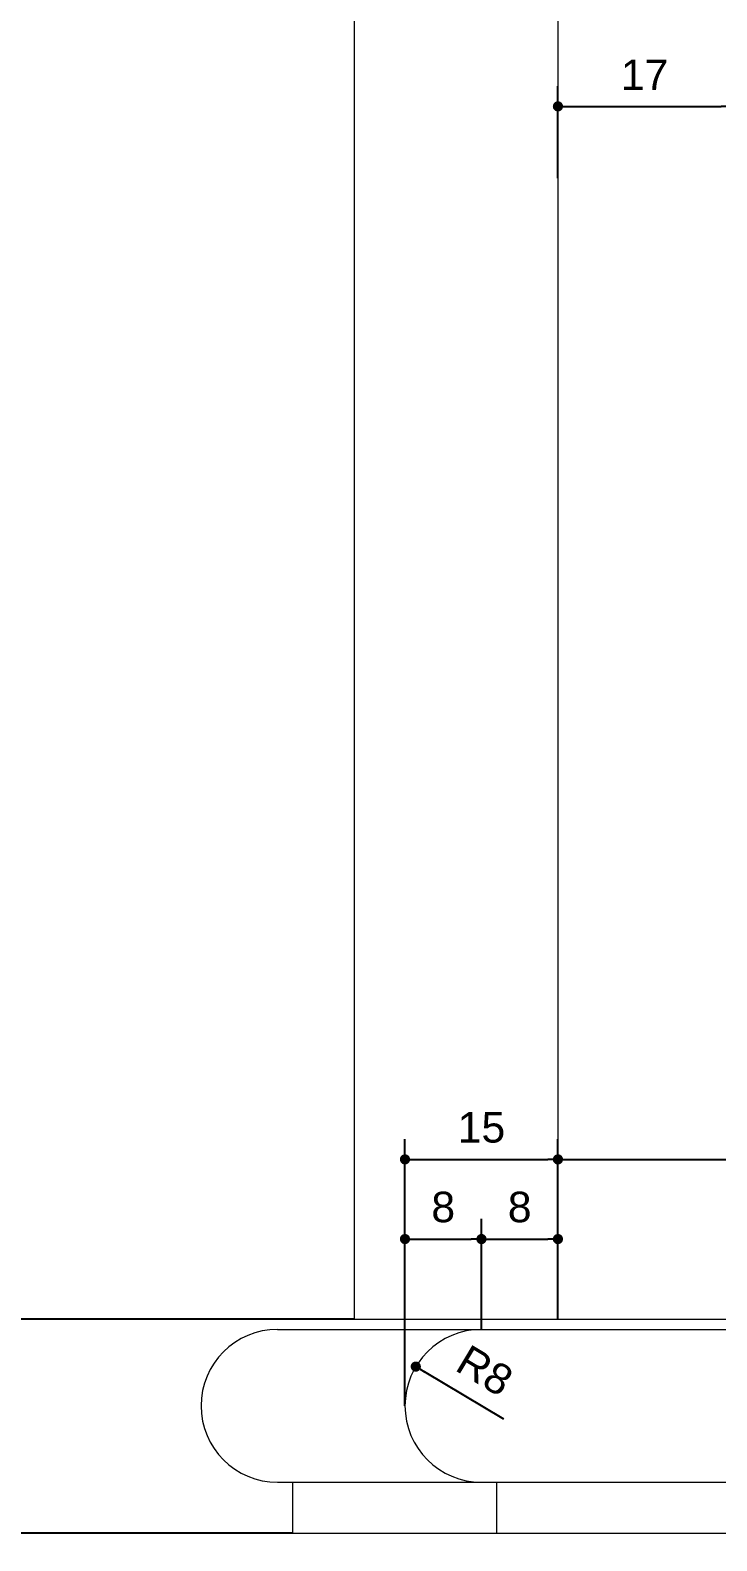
# Model space of a CAD drawing. Header units: inches. Extents: x 274057 to 444617, y 490067 to 635630.
# Drawn here: x 332291.1 to 332358.4, y 517328.5 to 517476.8 of the extents above; entities that cross this region are included whole.
import ezdxf

# ---------------------------------------------------------------- set-up
doc = ezdxf.new("R2010")
doc.units = ezdxf.units.IN
doc.header["$MEASUREMENT"] = 0
for name, color, linetype in [('CQ Grg Gypsum', 41, 'Continuous'), ('CQ PANEL DIMENSION', 1, 'Continuous'), ('CQ SPOT DETAIL DIMENSION', 9, 'Continuous'), ('CQ_callout', 34, 'Continuous')]:
    doc.layers.add(name, color=color, linetype=linetype)
doc.layers.add('CQ Marble', color=6, linetype='Continuous', lineweight=0)
doc.styles.get("Standard").update_dxf_attribs({"font": 'arial.ttf'})
doc.dimstyles.new('CQ 2', dxfattribs={"dimscale": 0.02, "dimtxt": 150, "dimasz": 50, "dimexe": 100, "dimexo": 0, "dimgap": 80, "dimtad": 1, "dimdec": 0, "dimzin": 0, "dimdsep": 46, "dimtxsty": 'Standard', "dimblk": 'DOT', "dimcen": 100, "dimclrd": 1, "dimclre": 1, "dimclrt": 3, "dimadec": 0, "dimazin": 0, "dimtfac": 1, "dimtdec": 0, "dimtofl": 0, "dimtmove": 0, "dimatfit": 3, "dimfxl": 1, "dimtolj": 1, "dimtzin": 0, "dimlwd": -1, "dimarcsym": 0})
doc.dimstyles.get("Standard").update_dxf_attribs({"dimtxt": 0.18, "dimasz": 0.18, "dimexe": 0.18, "dimexo": 0.0625, "dimgap": 0.09, "dimtad": 0, "dimtih": 1, "dimtoh": 1, "dimdec": 4, "dimzin": 0, "dimdsep": 46, "dimtxsty": 'Standard', "dimcen": 0.09, "dimadec": 0, "dimazin": 0, "dimtfac": 1, "dimtdec": 4, "dimtofl": 0, "dimtmove": 0, "dimatfit": 3, "dimfxl": 1, "dimtolj": 1, "dimtzin": 0, "dimarcsym": 0})

# ---------------------------------------------------------------- blocks, each defined once
blk = doc.blocks.new('_Dot')
at = {"color": 0, "linetype": 'ByBlock', "lineweight": -2}
blk.add_line((-0.5, 0), (-1, 0), dxfattribs=at)
at = {"color": 0, "linetype": 'ByBlock', "const_width": 0.5}
blk.add_lwpolyline([(-0.25, 0, 1), (0.25, 0, 1)], format="xyb", close=True, dxfattribs=at)
blk = doc.blocks.new('*D392')
at = {"layer": 'CQ PANEL DIMENSION', "color": 1, "lineweight": -2, "transparency": 16777216}
for p, q in [((332322.81, 517480.28), (332282.62, 517480.28)), ((332322.81, 517350.28), (332282.62, 517350.28))]:
    blk.add_line(p, q, dxfattribs=at)
at = {"layer": 'CQ PANEL DIMENSION', "color": 1, "transparency": 16777216}
blk.add_line((332284.62, 517479.28), (332284.62, 517351.28), dxfattribs=at)
at = {"layer": 'Defpoints', "color": 0, "transparency": 16777216}
for p in [(332322.81, 517480.28), (332284.62, 517350.28), (332322.81, 517350.28, -0.03)]:
    blk.add_point(p, dxfattribs=at)
at = {"layer": 'CQ PANEL DIMENSION', "color": 1, "transparency": 16777216}
for p, rotation in [((332284.62, 517480.28), 90), ((332284.62, 517350.28), 270)]:
    blk.add_blockref('_Dot', p, dxfattribs=dict(at, rotation=rotation))
at = {"layer": 'CQ PANEL DIMENSION', "color": 3, "transparency": 16777216, "insert": (332281.49, 517415.28), "char_height": 3, "attachment_point": 5, "rotation": 90}
blk.add_mtext('\\A1;130', dxfattribs=at)
blk = doc.blocks.new('*D393')
at = {"layer": 'CQ PANEL DIMENSION', "color": 1, "lineweight": -2, "transparency": 16777216}
for p, q in [((332322.81, 517350.28), (332282.62, 517350.28)), ((332316.81, 517329.28), (332282.62, 517329.28))]:
    blk.add_line(p, q, dxfattribs=at)
at = {"layer": 'CQ PANEL DIMENSION', "color": 1, "transparency": 16777216}
blk.add_line((332284.62, 517349.28), (332284.62, 517330.28), dxfattribs=at)
at = {"layer": 'Defpoints', "color": 0, "transparency": 16777216}
for p in [(332322.81, 517350.28, -0.03), (332284.62, 517329.28), (332316.81, 517329.28, -0.03)]:
    blk.add_point(p, dxfattribs=at)
at = {"layer": 'CQ PANEL DIMENSION', "color": 1, "transparency": 16777216}
for p, rotation in [((332284.62, 517350.28), 90), ((332284.62, 517329.28), 270)]:
    blk.add_blockref('_Dot', p, dxfattribs=dict(at, rotation=rotation))
at = {"layer": 'CQ PANEL DIMENSION', "color": 3, "transparency": 16777216, "insert": (332281.52, 517339.78), "char_height": 3, "attachment_point": 5, "rotation": 90}
blk.add_mtext('\\A1;21', dxfattribs=at)
blk = doc.blocks.new('*D394')
at = {"layer": 'CQ PANEL DIMENSION', "color": 1, "lineweight": -2, "transparency": 16777216}
for p, q in [((332316.81, 517329.28), (332282.62, 517329.28)), ((332350.79, 516579.28), (332282.62, 516579.28))]:
    blk.add_line(p, q, dxfattribs=at)
at = {"layer": 'CQ PANEL DIMENSION', "color": 1, "transparency": 16777216}
blk.add_line((332284.62, 517328.28), (332284.62, 516580.28), dxfattribs=at)
at = {"layer": 'Defpoints', "color": 0, "transparency": 16777216}
for p in [(332316.81, 517329.28, -0.03), (332284.62, 516579.28), (332350.79, 516579.28, -0.03)]:
    blk.add_point(p, dxfattribs=at)
at = {"layer": 'CQ PANEL DIMENSION', "color": 1, "transparency": 16777216}
for p, rotation in [((332284.62, 517329.28), 90), ((332284.62, 516579.28), 270)]:
    blk.add_blockref('_Dot', p, dxfattribs=dict(at, rotation=rotation))
at = {"layer": 'CQ PANEL DIMENSION', "color": 3, "transparency": 16777216, "insert": (332281.49, 516954.28), "char_height": 3, "attachment_point": 5, "rotation": 90}
blk.add_mtext('\\A1;750', dxfattribs=at)
blk = doc.blocks.new('*D451')
at = {"layer": 'CQ SPOT DETAIL DIMENSION', "color": 1, "lineweight": -2, "transparency": 16777216}
for p, q in [((332342.81, 517462.28), (332342.81, 517471.33)), ((332359.81, 517462.28), (332359.81, 517471.33))]:
    blk.add_line(p, q, dxfattribs=at)
at = {"layer": 'CQ SPOT DETAIL DIMENSION', "color": 1, "transparency": 16777216}
blk.add_line((332343.81, 517469.33), (332358.81, 517469.33), dxfattribs=at)
at = {"layer": 'Defpoints', "color": 0, "transparency": 16777216}
for p in [(332359.81, 517469.33), (332342.81, 517462.28, -0.03), (332359.81, 517462.28, -0.03)]:
    blk.add_point(p, dxfattribs=at)
at = {"layer": 'CQ SPOT DETAIL DIMENSION', "color": 1, "transparency": 16777216, "rotation": 180}
blk.add_blockref('_Dot', (332342.81, 517469.33), dxfattribs=at)
at = {"layer": 'CQ SPOT DETAIL DIMENSION', "color": 1, "transparency": 16777216}
blk.add_blockref('_Dot', (332359.81, 517469.33), dxfattribs=at)
at = {"layer": 'CQ SPOT DETAIL DIMENSION', "color": 3, "transparency": 16777216, "insert": (332351.31, 517472.43), "char_height": 3, "attachment_point": 5}
blk.add_mtext('\\A1;17', dxfattribs=at)
blk = doc.blocks.new('*D454')
at = {"layer": 'CQ SPOT DETAIL DIMENSION', "color": 1, "lineweight": -2, "transparency": 16777216}
for p, q in [((332357.18, 517480.28), (332379.54, 517480.28)), ((332359.81, 517462.28), (332379.54, 517462.28))]:
    blk.add_line(p, q, dxfattribs=at)
at = {"layer": 'CQ SPOT DETAIL DIMENSION', "color": 1, "transparency": 16777216}
blk.add_line((332377.54, 517479.28), (332377.54, 517463.28), dxfattribs=at)
at = {"layer": 'Defpoints', "color": 0, "transparency": 16777216}
for p in [(332357.18, 517480.28, -0.03), (332359.81, 517462.28), (332377.54, 517462.28)]:
    blk.add_point(p, dxfattribs=at)
at = {"layer": 'CQ SPOT DETAIL DIMENSION', "color": 1, "transparency": 16777216}
for p, rotation in [((332377.54, 517480.28), 90), ((332377.54, 517462.28), 270)]:
    blk.add_blockref('_Dot', p, dxfattribs=dict(at, rotation=rotation))
at = {"layer": 'CQ SPOT DETAIL DIMENSION', "color": 3, "transparency": 16777216, "insert": (332374.41, 517471.28), "char_height": 3, "attachment_point": 5, "rotation": 90}
blk.add_mtext('\\A1;18', dxfattribs=at)
blk = doc.blocks.new('*D461')
at = {"layer": 'CQ SPOT DETAIL DIMENSION', "color": 1, "lineweight": -2, "transparency": 16777216}
for p, q in [((332327.81, 517341.78), (332327.81, 517367.97)), ((332342.81, 517350.28), (332342.81, 517367.97))]:
    blk.add_line(p, q, dxfattribs=at)
at = {"layer": 'CQ SPOT DETAIL DIMENSION', "color": 1, "transparency": 16777216}
blk.add_line((332328.81, 517365.97), (332341.81, 517365.97), dxfattribs=at)
at = {"layer": 'Defpoints', "color": 0, "transparency": 16777216}
for p in [(332342.81, 517365.97), (332342.81, 517350.28, -0.03), (332327.81, 517341.78, -0.03)]:
    blk.add_point(p, dxfattribs=at)
at = {"layer": 'CQ SPOT DETAIL DIMENSION', "color": 1, "transparency": 16777216, "rotation": 180}
blk.add_blockref('_Dot', (332327.81, 517365.97), dxfattribs=at)
at = {"layer": 'CQ SPOT DETAIL DIMENSION', "color": 1, "transparency": 16777216}
blk.add_blockref('_Dot', (332342.81, 517365.97), dxfattribs=at)
at = {"layer": 'CQ SPOT DETAIL DIMENSION', "color": 3, "transparency": 16777216, "insert": (332335.31, 517369.1), "char_height": 3, "attachment_point": 5}
blk.add_mtext('\\A1;15', dxfattribs=at)
blk = doc.blocks.new('*D462')
at = {"layer": 'CQ SPOT DETAIL DIMENSION', "color": 1, "lineweight": -2, "transparency": 16777216}
for p, q in [((332342.81, 517350.28), (332342.81, 517367.97)), ((332470.81, 517350.28), (332470.81, 517367.97))]:
    blk.add_line(p, q, dxfattribs=at)
at = {"layer": 'CQ SPOT DETAIL DIMENSION', "color": 1, "transparency": 16777216}
blk.add_line((332343.81, 517365.97), (332469.81, 517365.97), dxfattribs=at)
at = {"layer": 'Defpoints', "color": 0, "transparency": 16777216}
for p in [(332470.81, 517365.97), (332342.81, 517350.28, -0.03), (332470.81, 517350.28, -0.03)]:
    blk.add_point(p, dxfattribs=at)
at = {"layer": 'CQ SPOT DETAIL DIMENSION', "color": 1, "transparency": 16777216, "rotation": 180}
blk.add_blockref('_Dot', (332342.81, 517365.97), dxfattribs=at)
at = {"layer": 'CQ SPOT DETAIL DIMENSION', "color": 1, "transparency": 16777216}
blk.add_blockref('_Dot', (332470.81, 517365.97), dxfattribs=at)
at = {"layer": 'CQ SPOT DETAIL DIMENSION', "color": 3, "transparency": 16777216, "insert": (332406.81, 517369.1), "char_height": 3, "attachment_point": 5}
blk.add_mtext('\\A1;128', dxfattribs=at)
blk = doc.blocks.new('*D464')
at = {"layer": 'CQ SPOT DETAIL DIMENSION', "color": 1, "transparency": 16777216}
blk.add_line((332337.49, 517340.48), (332329.73, 517345.12), dxfattribs=at)
at = {"layer": 'Defpoints', "color": 0, "transparency": 16777216}
for p in [(332328.87, 517345.63, -0.03), (332335.31, 517341.78, -0.03)]:
    blk.add_point(p, dxfattribs=at)
at = {"layer": 'CQ SPOT DETAIL DIMENSION', "color": 1, "transparency": 16777216, "rotation": 149.137219683893}
blk.add_blockref('_Dot', (332328.87, 517345.63), dxfattribs=at)
at = {"layer": 'CQ SPOT DETAIL DIMENSION', "color": 3, "transparency": 16777216, "insert": (332335.64, 517345.23), "char_height": 3, "attachment_point": 5, "rotation": 329.1372}
blk.add_mtext('\\A1;R8', dxfattribs=at)
blk = doc.blocks.new('*D466')
at = {"layer": 'CQ SPOT DETAIL DIMENSION', "color": 1, "lineweight": -2, "transparency": 16777216}
for p, q in [((332327.81, 517349.28), (332327.81, 517360.15)), ((332335.31, 517349.28), (332335.31, 517360.15))]:
    blk.add_line(p, q, dxfattribs=at)
at = {"layer": 'CQ SPOT DETAIL DIMENSION', "color": 1, "transparency": 16777216}
blk.add_line((332328.81, 517358.15), (332334.31, 517358.15), dxfattribs=at)
at = {"layer": 'Defpoints', "color": 0, "transparency": 16777216}
for p in [(332335.31, 517358.15), (332327.81, 517349.28), (332335.31, 517349.28, -0.03)]:
    blk.add_point(p, dxfattribs=at)
at = {"layer": 'CQ SPOT DETAIL DIMENSION', "color": 1, "transparency": 16777216, "rotation": 180}
blk.add_blockref('_Dot', (332327.81, 517358.15), dxfattribs=at)
at = {"layer": 'CQ SPOT DETAIL DIMENSION', "color": 1, "transparency": 16777216}
blk.add_blockref('_Dot', (332335.31, 517358.15), dxfattribs=at)
at = {"layer": 'CQ SPOT DETAIL DIMENSION', "color": 3, "transparency": 16777216, "insert": (332331.56, 517361.28), "char_height": 3, "attachment_point": 5}
blk.add_mtext('\\A1;8', dxfattribs=at)
blk = doc.blocks.new('*D467')
at = {"layer": 'CQ SPOT DETAIL DIMENSION', "color": 1, "lineweight": -2, "transparency": 16777216}
for p, q in [((332335.31, 517349.28), (332335.31, 517360.15)), ((332342.81, 517350.28), (332342.81, 517360.15))]:
    blk.add_line(p, q, dxfattribs=at)
at = {"layer": 'CQ SPOT DETAIL DIMENSION', "color": 1, "transparency": 16777216}
blk.add_line((332336.31, 517358.15), (332341.81, 517358.15), dxfattribs=at)
at = {"layer": 'Defpoints', "color": 0, "transparency": 16777216}
for p in [(332342.81, 517358.15), (332342.81, 517350.28), (332335.31, 517349.28, -0.03)]:
    blk.add_point(p, dxfattribs=at)
at = {"layer": 'CQ SPOT DETAIL DIMENSION', "color": 1, "transparency": 16777216, "rotation": 180}
blk.add_blockref('_Dot', (332335.31, 517358.15), dxfattribs=at)
at = {"layer": 'CQ SPOT DETAIL DIMENSION', "color": 1, "transparency": 16777216}
blk.add_blockref('_Dot', (332342.81, 517358.15), dxfattribs=at)
at = {"layer": 'CQ SPOT DETAIL DIMENSION', "color": 3, "transparency": 16777216, "insert": (332339.06, 517361.28), "char_height": 3, "attachment_point": 5}
blk.add_mtext('\\A1;8', dxfattribs=at)
blk = doc.blocks.new('fireplace')
at = {"layer": 'CQ Marble', "lineweight": 0}
for p, q in [((374181.23, 531066.56), (374181.23, 530936.56)), ((374201.23, 531066.56), (374201.23, 530936.56)), ((374181.23, 530936.56), (374937.23, 530936.56)), ((374173.73, 530935.56), (374937.23, 530935.56)), ((374173.73, 530920.56), (374175.23, 530920.56)), ((374173.73, 530920.56), (374937.23, 530920.56)), ((374175.23, 530915.56), (374175.23, 530920.56)), ((374193.73, 530920.56), (374195.23, 530920.56)), ((374195.23, 530915.56), (374195.23, 530920.56)), ((374175.23, 530915.56), (374336.73, 530915.56))]:
    blk.add_line(p, q, dxfattribs=at)
for centre in [(374173.73, 530928.06), (374193.73, 530928.06)]:
    blk.add_arc(centre, 7.5, 90, 270, dxfattribs=at)
blk = doc.blocks.new('FF-15 Cabinet elev B rev')
at = {"layer": 'CQ PANEL DIMENSION'}
blk.add_blockref('fireplace', (-369985.03, -529567.35, 0.02), dxfattribs=at)

msp = doc.modelspace()

# ---------------------------------------------------------------- block references
at = {"layer": 'CQ Grg Gypsum'}
msp.add_blockref('FF-15 Cabinet elev B rev', (328126.61, 515981.07, 0.02), dxfattribs=at)

# ---------------------------------------------------------------- dimensions: what is measured, and where the dimension line sits
at = {"layer": 'CQ PANEL DIMENSION'}
for base, p1, p2, picture, middle in [((332284.62, 517350.28, 0.03), (332322.81, 517480.28, 0.03), (332322.81, 517350.28, 0), '*D392', (332281.49, 517415.28, 0.03)), ((332284.62, 517329.28, 0.03), (332322.81, 517350.28, 0), (332316.81, 517329.28, 0), '*D393', (332281.52, 517339.78, 0.03)), ((332284.62, 516579.28, 0.03), (332316.81, 517329.28, 0), (332350.79, 516579.28, 0), '*D394', (332281.49, 516954.28, 0.03))]:
    dim = msp.add_linear_dim(base=base, p1=p1, p2=p2, angle=90, dimstyle='CQ 2', override={"dimtmove": 1}, dxfattribs=at)
    dim.commit()
    dim.dimension.update_dxf_attribs({"geometry": picture, "text_midpoint": middle})
at = {"layer": 'CQ SPOT DETAIL DIMENSION'}
dim = msp.add_linear_dim(base=(332377.54, 517462.28, 0.03), p1=(332357.18, 517480.28, 0), p2=(332359.81, 517462.28, 0.03), angle=90, dimstyle='CQ 2', dxfattribs=at)
dim.commit()
dim.dimension.update_dxf_attribs({"geometry": '*D454', "text_midpoint": (332374.41, 517471.28, 0.03)})
for base, p1, p2, picture, middle in [((332359.81, 517469.33, 0.03), (332342.81, 517462.28, 0), (332359.81, 517462.28, 0), '*D451', (332351.31, 517472.43, 0.03)), ((332342.81, 517365.97, 0.03), (332327.81, 517341.78, 0), (332342.81, 517350.28, 0), '*D461', (332335.31, 517369.1, 0.03)), ((332335.30515357, 517358.14622533, 0.03046723), (332327.80515357, 517349.2838572, 0.03046723), (332335.30515357, 517349.2838572, -0.00021428), '*D466', (332331.55515357, 517361.27794429, 0.03046723))]:
    dim = msp.add_linear_dim(base=base, p1=p1, p2=p2, dimstyle='CQ 2', dxfattribs=at)
    dim.commit()
    dim.dimension.update_dxf_attribs({"geometry": picture, "text_midpoint": middle})
for base, p1, p2, picture, middle in [((332470.81, 517365.97, 0.03), (332342.81, 517350.28, 0), (332470.81, 517350.28, 0), '*D462', (332406.81, 517369.1, 0.03)), ((332342.80515357, 517358.14622533, 0.03046723), (332335.30515357, 517349.2838572, -0.00021428), (332342.80515357, 517350.2838572, 0.03046723), '*D467', (332339.05515357, 517361.27794429, 0.03046723))]:
    dim = msp.add_linear_dim(base=base, p1=p1, p2=p2, dimstyle='CQ 2', override={"dimtmove": 1}, dxfattribs=at)
    dim.commit()
    dim.dimension.update_dxf_attribs({"geometry": picture, "text_midpoint": middle})
dim = msp.add_radius_dim(center=(332335.31, 517341.78, 0), mpoint=(332328.87, 517345.63, 0), dimstyle='CQ 2', dxfattribs=at)
dim.commit()
dim.dimension.update_dxf_attribs({"geometry": '*D464', "text_midpoint": (332334.04, 517342.54, 0.03), "dimtype": 164})

# ---------------------------------------------------------------- leaders
at = {"layer": 'CQ_callout'}
msp.add_leader([(332714.21, 517469.71), (330596.51, 518667.82), (329268, 518667.82)], dimstyle='Standard', override={"dimasz": 10, "dimldrblk": 'Dot', "dimfxl": 0.1, "dimarcsym": 2}, dxfattribs=at)

doc.saveas('drawing.dxf')
